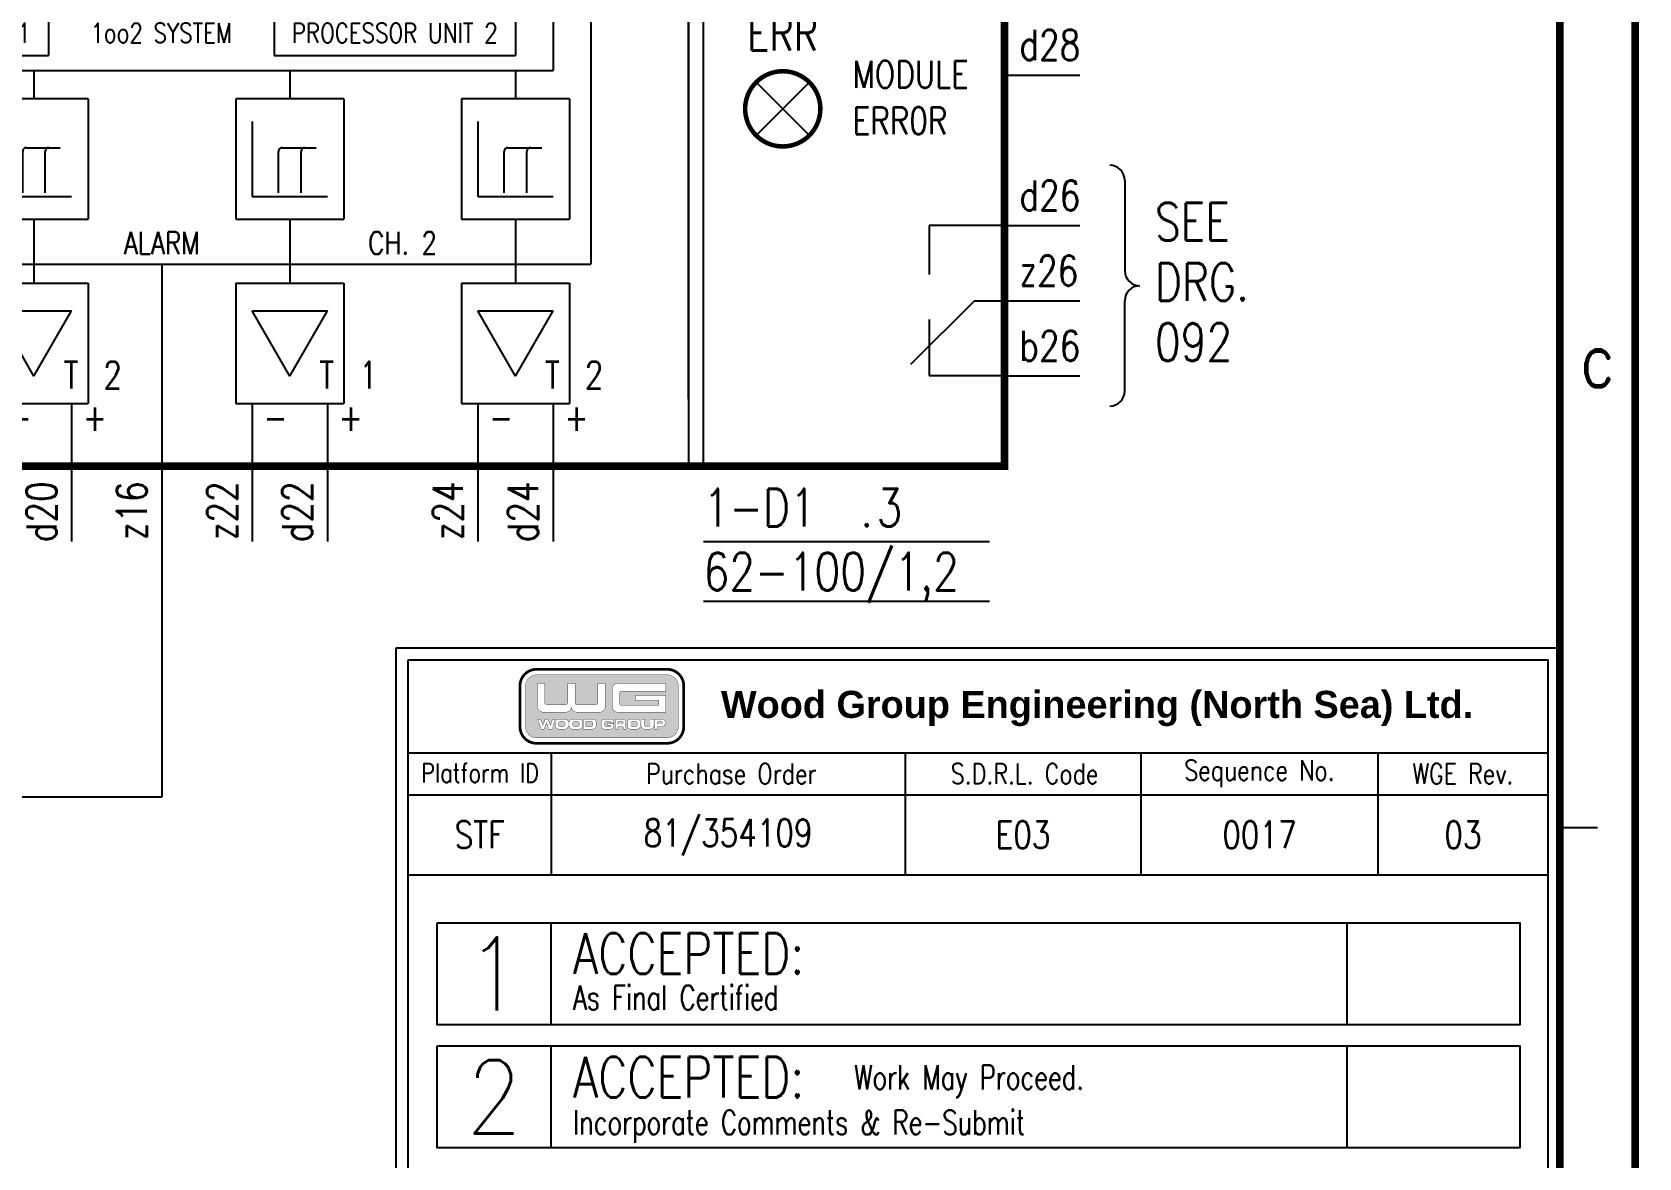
# Model space of a CAD drawing. Extents: x 0 to 414, y 0 to 285.
# Drawn here: x 302.5 to 409.3, y 75 to 149.9 of the extents above; entities that cross this region are included whole.
import ezdxf
from ezdxf.enums import TextEntityAlignment as Align

# ---------------------------------------------------------------- set-up
doc = ezdxf.new("R2010")
doc.units = 0
doc.header["$LTSCALE"] = 5
doc.header["$MEASUREMENT"] = 0
doc.linetypes.add('CONTINU', pattern=[0])
doc.layers.get('0').update_dxf_attribs({"linetype": 'CONTINUOUS'})
for name, color, linetype in [('ADD', 2, 'CONTINUOUS'), ('COL', 2, 'CONTINU'), ('COM', 2, 'CONTINUOUS'), ('DES', 2, 'CONTINUOUS'), ('ELAC003$', 7, 'CONTINUOUS'), ('GROUP', 2, 'CONTINUOUS'), ('LAB', 2, 'CONTINUOUS'), ('LINE', 1, 'CONTINUOUS'), ('PCABGREY-0_22', 7, 'CONTINUOUS'), ('RACK', 2, 'CONTINUOUS'), ('ROW', 2, 'CONTINU'), ('SLOT', 2, 'CONTINUOUS'), ('SNA', 2, 'CONTINUOUS'), ('TEXT', 2, 'CONTINUOUS'), ('TPOL', 3, 'CONTINUOUS'), ('UPS', 2, 'CONTINUOUS'), ('XR_FUNCTION', 2, 'CONTINUOUS'), ('XR_MAIN', 2, 'CONTINUOUS')]:
    doc.layers.add(name, color=color, linetype=linetype)
doc.styles.add('CROSSREF', font='ROMANS.shx', dxfattribs={"width": 0.8, "height": 1})
doc.styles.add('FUNCTION', font='romans.shx', dxfattribs={"width": 0.8, "height": 2.5})
doc.styles.add('GROUP', font='romans.shx', dxfattribs={"width": 0.8, "height": 2.5})
doc.styles.add('PINS', font='romans.shx', dxfattribs={"width": 0.8, "height": 2})
doc.styles.add('RACK', font='romans.shx', dxfattribs={"width": 0.8, "height": 2})
doc.styles.add('ROMAND', font='ROMAND')
doc.styles.add('ROMANS', font='romans.shx', dxfattribs={"width": 0.8})
doc.styles.add('SLOT', font='romans.shx', dxfattribs={"width": 0.8, "height": 2})
doc.styles.add('SYMBOL', font='romans.shx', dxfattribs={"width": 0.8})
doc.dimstyles.get("Standard").update_dxf_attribs({"dimtxt": 0.18, "dimasz": 0.18, "dimexe": 0.18, "dimexo": 0.0625, "dimgap": 0.09, "dimtad": 0, "dimtih": 1, "dimtoh": 1, "dimdec": 4, "dimzin": 0, "dimdsep": 46, "dimtxsty": 'STANDARD', "dimcen": 0.09, "dimadec": 0, "dimazin": 0, "dimtfac": 1, "dimtdec": 4, "dimtofl": 0, "dimtmove": 0, "dimatfit": 3, "dimfxl": 1, "dimtolj": 1, "dimtzin": 0, "dimarcsym": 0})

# ---------------------------------------------------------------- blocks, each defined once
blk = doc.blocks.new('HS-A3')
at = {"color": 1}
blk.add_line((404, 97), (406.5, 97), dxfattribs=at)
at = {"color": 1, "const_width": 0.5}
blk.add_lwpolyline([(16, 3), (409, 3), (409, 285), (16, 285)], close=True, dxfattribs=at)
blk.add_lwpolyline([(404, 38), (404, 280)], dxfattribs=at)
at = {"color": 2, "style": 'ROMAND'}
blk.add_text('C', height=2.5, dxfattribs=at).set_placement((406.5, 127.5), align=Align.MIDDLE)
at = {"layer": 'COL', "style": 'ROMAND', "flags": 9}
for tag, p in [('COL1', (48.5, 282.5)), ('COL2', (113.5, 282.5)), ('COL3', (178.5, 282.5)), ('COL4', (243.5, 282.5)), ('COL5', (308.5, 282.5)), ('COL6', (373.5, 282.5))]:
    blk.add_attdef(tag, p, '', height=2.5, dxfattribs=at)
at = {"layer": 'ROW', "style": 'ROMAND', "flags": 9}
for tag, p in [('ROW1', (406.5, 249.5)), ('ROW2', (406.5, 188.5)), ('ROW3', (406.5, 127.5)), ('ROW4', (406.5, 66.5))]:
    blk.add_attdef(tag, p, '', height=2.5, dxfattribs=at)
at = {"layer": 'UPS', "color": 3, "style": 'ROMANS', "width": 0.8, "flags": 8}
blk.add_attdef('PROJS->NOMPRO', text='', height=1.7, rotation=90, dxfattribs=at).set_placement((13.5, 35), align=Align.MIDDLE_LEFT)
at = {"layer": 'UPS', "style": 'ROMANS', "width": 0.8, "flags": 8}
for tag, height, p in [('PLANOS->VERIF', 2.5, (293.5, 34.25)), ('PLANOS->CANVI1', 2.5, (109, 29.25)), ('PLANOS->NCAN1', 2.5, (149, 29.25)), ('PLANOS->DCAN1', 2.5, (262.5, 29.25)), ('PLANOS->ORIG', 2.5, (293.5, 29.25)), ('PLANOS->CANVI2', 2.5, (109, 24.25)), ('PLANOS->NCAN2', 2.5, (149, 24.25)), ('PLANOS->DCAN2', 2.5, (262.5, 24.25)), ('PLANOS->HECHF', 2.5, (293.5, 24.25)), ('PLANOS->CANVI3', 2.5, (109, 19.25)), ('PLANOS->NCAN3', 2.5, (149, 19.25)), ('PLANOS->DCAN3', 2.5, (262.5, 19.25)), ('PLANOS->HECHD', 2.5, (293.5, 19.25)), ('PLANOS->CANVI4', 2.5, (109, 14.25)), ('PLANOS->NCAN4', 2.5, (149, 14.25)), ('PLANOS->DCAN4', 2.5, (262.5, 14.25)), ('PLANOS->DATACREA', 2.5, (293.5, 14.25)), ('PLANOS->CANVI5', 2.5, (109, 9.25)), ('PLANOS->NCAN5', 2.5, (149, 9.25)), ('PLANOS->DCAN5', 2.5, (262.5, 9.25)), ('PLANOS->NR1', 2.5, (293.5, 9.25)), ('PROJS->DESCPRO3', 5, (345.5, 5.5)), ('PLANOS->PLANO', 5, (378.5, 5.5)), ('PLANOS->USER', 5, (402.75, 5.5)), ('PLANOS->NR2', 2.5, (293.5, 4.25))]:
    blk.add_attdef(tag, text='', height=height, dxfattribs=at).set_placement(p, align=Align.CENTER)
at = {"layer": 'UPS', "style": 'ROMANS', "width": 3.1263, "flags": 8}
blk.add_attdef('PLANOS->MCAN1', text='', height=2.5, rotation=0.0611733494275344, dxfattribs=at).set_placement((155, 31.6443), (254, 31.75), align=Align.FIT)
at = {"layer": 'UPS', "style": 'ROMANS', "flags": 8}
for tag, width, p, p2 in [('PLANOS->MCAN2', 3.0574, (155, 26.75), (254, 26.75)), ('PLANOS->MCAN3', 3.0574, (155, 21.75), (254, 21.75)), ('PLANOS->MCAN4', 3.0462, (155, 16.75), (254, 16.75)), ('PLANOS->MCAN5', 3.0574, (155, 11.75), (254, 11.75))]:
    blk.add_attdef(tag, text='', height=2.5, dxfattribs=dict(at, width=width)).set_placement(p, p2, align=Align.FIT)
at = {"layer": 'UPS', "style": 'ROMANS', "width": 0.8, "flags": 8}
blk.add_attdef('PLANOS->DENOM', (313.5, 24.25), '', height=2.5, dxfattribs=at)
at = {"layer": 'UPS', "color": 4, "style": 'ROMANS', "width": 0.8, "flags": 8}
for tag, p in [('PROJS->DESCPRO1', (303, 19.25)), ('PROJS->DESCPRO2', (303, 14.25))]:
    blk.add_attdef(tag, p, '', height=2.5, dxfattribs=at)
at = {"layer": 'UPS', "style": 'ROMANS', "width": 0.8, "flags": 8}
blk.add_attdef('PLANOS->OBS4', text='', height=2.5, dxfattribs=at).set_placement((107, 5.5), align=Align.MIDDLE_LEFT)
at = {"layer": 'UPS', "color": 3, "style": 'ROMANS', "width": 0.8, "flags": 8}
blk.add_attdef('PLANOS->PROTOTIPO', text='', height=1.7, dxfattribs=at).set_placement((39.5, 5.5), align=Align.MIDDLE_LEFT)
blk = doc.blocks.new('62100-12')
for p, q in [((0, -9.472), (0, 0)), ((5, -6.3692), (5, 0)), ((10, -1.9457), (10, 0)), ((15, 0), (15, -9.472)), ((31, -9.472), (31, 0)), ((36, -6.3692), (36, 0)), ((41, -1.9457), (41, 0)), ((46, 0), (46, -9.472)), ((64, 0), (64, -19.1731)), ((69, 0), (69, -6.2457)), ((72, 0), (72, -59)), ((72, -54.5399), (72, 0)), ((73, -59), (73, 0)), ((7.0964, -1.607), (7.0258, -1.8312)), ((7.0258, -1.8312), (7.0258, -1.9813)), ((7.0964, -2.2055), (7.0258, -1.9813)), ((7.2377, -1.4576), (7.0964, -1.607)), ((7.4503, -1.3822), (7.2377, -1.4576)), ((7.7347, -1.3822), (7.4503, -1.3822)), ((8.0155, -1.4576), (7.7347, -1.3822)), ((8.51, -1.6818), (8.0155, -1.4576)), ((8.51, -2.1308), (8.0155, -2.355)), ((8.51, -1.3816), (8.51, -1.6818)), ((8.51, -2.4309), (8.51, -2.1308)), ((9.25, -1.9457), (10.75, -1.9457)), ((9.25, -4.9457), (9.25, -1.9457)), ((10.75, -1.9457), (10.75, -4.9457)), ((38.0964, -1.607), (38.0258, -1.8312)), ((38.0258, -1.8312), (38.0258, -1.9813)), ((38.0964, -2.2055), (38.0258, -1.9813)), ((38.2377, -1.4576), (38.0964, -1.607)), ((38.4503, -1.3822), (38.2377, -1.4576)), ((38.7347, -1.3822), (38.4503, -1.3822)), ((39.0155, -1.4576), (38.7347, -1.3822)), ((39.51, -1.6818), (39.0155, -1.4576)), ((39.51, -2.1308), (39.0155, -2.355)), ((39.51, -1.3816), (39.51, -1.6818)), ((39.51, -2.4309), (39.51, -2.1308)), ((40.25, -1.9457), (41.75, -1.9457)), ((40.25, -4.9457), (40.25, -1.9457)), ((41.75, -1.9457), (41.75, -4.9457)), ((7.2377, -2.355), (7.0964, -2.2055)), ((7.4503, -2.4303), (7.2377, -2.355)), ((7.7347, -2.4303), (7.4503, -2.4303)), ((8.0155, -2.355), (7.7347, -2.4303)), ((38.2377, -2.355), (38.0964, -2.2055)), ((38.4503, -2.4303), (38.2377, -2.355)), ((38.7347, -2.4303), (38.4503, -2.4303)), ((39.0155, -2.355), (38.7347, -2.4303)), ((10.75, -4.9457), (9.25, -4.9457)), ((10, -6.3692), (10, -4.9457)), ((41.75, -4.9457), (40.25, -4.9457)), ((41, -6.3692), (41, -4.9457)), ((5, -6.3692), (0, -6.3692)), ((10, -6.3692), (15, -6.3692)), ((36, -6.3692), (31, -6.3692)), ((41, -6.3692), (46, -6.3692)), ((45.2095, -9.472), (-2.5, -14.2207)), ((-2.5, -9.472), (47.7336, -9.472)), ((-2.5, -9.472), (-2.5, -14.472)), ((47.7336, -9.472), (47.7336, -14.472)), ((47.7336, -9.7232), (0.0241, -14.472)), ((76.4974, -11.4822), (80.0329, -15.0178)), ((76.4974, -15.0178), (80.0329, -11.4822)), ((61, -12.4748), (61, -13.3938)), ((61, -17.1713), (60.0223, -13.5225)), ((-2.5, -14.472), (47.7336, -14.472)), ((12.9583, -14.472), (12.9583, -16.5522)), ((28.5453, -14.472), (28.5453, -16.5522)), ((59.0112, -14.8469), (59.0112, -15.8469)), ((60.5112, -15.3469), (59.0112, -15.3469)), ((15.9583, -16.5522), (9.9583, -22.5522)), ((9.9583, -16.5522), (15.9583, -16.5522)), ((9.9583, -22.5522), (9.9583, -16.5522)), ((15.9583, -16.5522), (15.9583, -22.5522)), ((31.5453, -16.5522), (25.5453, -22.5522)), ((25.5453, -16.5522), (31.5453, -16.5522)), ((25.5453, -22.5522), (25.5453, -16.5522)), ((31.5453, -16.5522), (31.5453, -22.5522)), ((40, -16.777), (40, -17.6961)), ((45, -16.777), (45, -17.6961)), ((50, -16.777), (50, -17.6961)), ((55, -16.777), (55, -17.6961)), ((40, -21.4736), (39.0223, -17.8248)), ((45, -21.4736), (44.0223, -17.8248)), ((50, -21.4736), (49.0223, -17.8248)), ((55, -21.4736), (54.0223, -17.8248)), ((61, -17.1713), (61, -19.1731)), ((38.0112, -19.1492), (38.0112, -20.1492)), ((43.0112, -19.1492), (43.0112, -20.1492)), ((48.0112, -19.1492), (48.0112, -20.1492)), ((53.0112, -19.1492), (53.0112, -20.1492)), ((66.5, -19.1731), (58.5, -19.1731)), ((58.5, -19.1731), (58.5, -23.1731)), ((66.5, -19.1731), (66.5, -23.1731)), ((39.5112, -19.6492), (38.0112, -19.6492)), ((44.5112, -19.6492), (43.0112, -19.6492)), ((49.5112, -19.6492), (48.0112, -19.6492)), ((54.5112, -19.6492), (53.0112, -19.6492)), ((60.7603, -20.3882), (62.3603, -21.1882)), ((60.7603, -21.9882), (62.3603, -21.1882)), ((40, -21.4736), (40, -24.7043)), ((45, -21.4736), (45, -24.7043)), ((50, -21.4736), (50, -24.7043)), ((55, -21.4736), (55, -24.7043)), ((60.7603, -22.1882), (62.3603, -22.1882)), ((15.9583, -22.5522), (9.9583, -22.5522)), ((12.9583, -22.5522), (12.9583, -24.7043)), ((31.5453, -22.5522), (25.5453, -22.5522)), ((28.5453, -22.5522), (28.5453, -24.7043)), ((66.5, -23.1731), (58.5, -23.1731)), ((62.5, -23.1731), (62.5, -24.7043)), ((8.4161, -24.7043), (65.5, -24.7043)), ((8.4161, -24.7043), (8.4161, -45.5776)), ((65.5, -24.7043), (65.5, -45.5776)), ((10.9161, -27.7043), (63, -27.7043)), ((10.9161, -27.7043), (10.9161, -32.7043)), ((63, -27.7043), (63, -32.7043)), ((13.4161, -28.7043), (29.4581, -28.7043)), ((13.4161, -28.7043), (13.4161, -31.7043)), ((29.4581, -28.7043), (29.4581, -31.7043)), ((44.4581, -28.7043), (60.5, -28.7043)), ((44.4581, -28.7043), (44.4581, -31.7043)), ((60.5, -28.7043), (60.5, -31.7043)), ((73, -27.9952), (93, -27.9952)), ((13.4161, -31.7043), (29.4581, -31.7043)), ((44.4581, -31.7043), (60.5, -31.7043)), ((10.9161, -32.7043), (63, -32.7043)), ((13.5, -32.7043), (13.5, -34.5776)), ((28.5, -32.7043), (28.5, -34.5776)), ((45.5, -32.7043), (45.5, -34.5776)), ((60.5, -32.7043), (60.5, -34.5776)), ((76.4974, -37.013), (80.0329, -33.4774)), ((76.4974, -33.4774), (80.0329, -37.013)), ((17.0951, -34.5776), (9.9049, -34.5776)), ((9.9049, -34.5776), (9.9049, -42.5776)), ((17.0951, -34.5776), (17.0951, -42.5776)), ((32.0951, -34.5776), (24.9049, -34.5776)), ((24.9049, -34.5776), (24.9049, -42.5776)), ((32.0951, -34.5776), (32.0951, -42.5776)), ((49.0951, -34.5776), (41.9049, -34.5776)), ((41.9049, -34.5776), (41.9049, -42.5776)), ((49.0951, -34.5776), (49.0951, -42.5776)), ((64.0951, -34.5776), (56.9049, -34.5776)), ((56.9049, -34.5776), (56.9049, -42.5776)), ((64.0951, -34.5776), (64.0951, -42.5776)), ((11, -36.0776), (11, -41.0776)), ((26, -36.0776), (26, -41.0776)), ((43, -36.0776), (43, -41.0776)), ((58, -36.0776), (58, -41.0776)), ((12.75, -40.8276), (12.75, -38.0776)), ((13, -37.8276), (15.25, -37.8276)), ((14.25, -40.8276), (14.25, -38.0776)), ((27.75, -40.8276), (27.75, -38.0776)), ((28, -37.8276), (30.25, -37.8276)), ((29.25, -40.8276), (29.25, -38.0776)), ((44.75, -40.8276), (44.75, -38.0776)), ((45, -37.8276), (47.25, -37.8276)), ((46.25, -40.8276), (46.25, -38.0776)), ((59.75, -40.8276), (59.75, -38.0776)), ((60, -37.8276), (62.25, -37.8276)), ((61.25, -40.8276), (61.25, -38.0776)), ((11, -41.0776), (16, -41.0776)), ((26, -41.0776), (31, -41.0776)), ((43, -41.0776), (48, -41.0776)), ((58, -41.0776), (63, -41.0776)), ((9.9049, -42.5776), (17.0951, -42.5776)), ((13.5, -42.5776), (13.5, -46.8368)), ((24.9049, -42.5776), (32.0951, -42.5776)), ((28.5, -42.5776), (28.5, -46.8368)), ((41.9049, -42.5776), (49.0951, -42.5776)), ((45.5, -42.5776), (45.5, -46.8368)), ((56.9049, -42.5776), (64.0951, -42.5776)), ((60.5, -42.5776), (60.5, -46.8368)), ((88, -42.9952), (88, -46.2452)), ((93, -42.9952), (88, -42.9952)), ((8.4161, -45.5776), (65.5, -45.5776)), ((37, -45.5776), (37, -59)), ((9.9049, -46.8368), (9.9049, -54.8368)), ((9.9049, -46.8368), (17.0951, -46.8368)), ((17.0951, -46.8368), (17.0951, -54.8368)), ((24.9049, -46.8368), (24.9049, -54.8368)), ((24.9049, -46.8368), (32.0951, -46.8368)), ((32.0951, -46.8368), (32.0951, -54.8368)), ((41.9049, -46.8368), (41.9049, -54.8368)), ((41.9049, -46.8368), (49.0951, -46.8368)), ((49.0951, -46.8368), (49.0951, -54.8368)), ((56.9049, -46.8368), (64.0951, -46.8368)), ((56.9049, -46.8368), (56.9049, -54.8368)), ((64.0951, -46.8368), (64.0951, -54.8368)), ((91, -47.9952), (86.7626, -52.2326)), ((91, -47.9952), (93, -47.9952)), ((11, -48.6717), (16, -48.6717)), ((13.5, -53.0019), (11, -48.6717)), ((13.5, -53.0019), (16, -48.6717)), ((28.5, -53.0019), (26, -48.6717)), ((26, -48.6717), (31, -48.6717)), ((28.5, -53.0019), (31, -48.6717)), ((43, -48.6717), (48, -48.6717)), ((45.5, -53.0019), (43, -48.6717)), ((45.5, -53.0019), (48, -48.6717)), ((58, -48.6717), (63, -48.6717)), ((60.5, -53.0019), (58, -48.6717)), ((60.5, -53.0019), (63, -48.6717)), ((1.75, -50.1613), (-1.75, -50.1613)), ((1, -49.1613), (-1, -49.1613)), ((88, -49.2452), (88, -52.9952)), ((2.5, -51.1613), (-2.5, -51.1613)), ((0, -51.1613), (0, -59)), ((93, -52.9952), (88, -52.9952)), ((-5, -55.3495), (5, -55.3495)), ((-5, -55.3495), (-5, -59)), ((5, -55.3495), (5, -59)), ((9.9049, -54.8368), (17.0951, -54.8368)), ((11, -54.8368), (11, -59)), ((16, -54.8368), (16, -59)), ((24.9049, -54.8368), (32.0951, -54.8368)), ((26, -54.8368), (26, -59)), ((31, -54.8368), (31, -59)), ((41.9049, -54.8368), (49.0951, -54.8368)), ((43, -54.8368), (43, -59)), ((48, -54.8368), (48, -59)), ((56.9049, -54.8368), (64.0951, -54.8368)), ((58, -54.8368), (58, -59)), ((63, -54.8368), (63, -59)), ((73, -64), (92, -64)), ((92, -68), (73, -68))]:
    blk.add_line(p, q)
at = {"const_width": 0.5}
blk.add_lwpolyline([(-10, 0), (93, 0), (93, -59), (-10, -59)], close=True, dxfattribs=at)
for points, const_width in [([(-0.1875, -6.3692, 1), (0.1875, -6.3692, 1)], 0.375), ([(14.8125, -6.3692, 1), (15.1875, -6.3692, 1)], 0.375), ([(30.8125, -6.3692, 1), (31.1875, -6.3692, 1)], 0.375), ([(45.8125, -6.3692, 1), (46.1875, -6.3692, 1)], 0.375), ([(75.76519999999998, -13.25, 1), (80.76519999999998, -13.25, 1)], 0.3), ([(75.76519999999998, -35.2452, 1), (80.76519999999998, -35.2452, 1)], 0.3), ([(-0.1875, -55.3495, 1), (0.1875, -55.3495, 1)], 0.375)]:
    blk.add_lwpolyline(points, format="xyb", close=True, dxfattribs=dict(const_width=const_width))
for centre in [(13, -38.0776), (14.5, -38.0776), (28, -38.0776), (29.5, -38.0776), (45, -38.0776), (46.5, -38.0776), (60, -38.0776), (61.5, -38.0776)]:
    blk.add_arc(centre, 0.25, 90, 180)
at = {"style": 'ROMANS', "width": 0.8}
for s, height, p in [('DCM', 3, (83, -3.25)), ('RDY', 2.25, (78.26519999999998, -8.25)), ('+', 2.25, (91, -9)), ('-', 2.25, (91, -14)), ('ERR', 2.25, (78.26519999999998, -30.2452))]:
    blk.add_text(s, height=height, dxfattribs=at).set_placement(p, align=Align.MIDDLE)
for p in [(7.7967, -5.8758), (38.7967, -5.8758)]:
    blk.add_text('250', height=1.5, rotation=90, dxfattribs=at).set_placement(p, align=Align.MIDDLE_LEFT)
for s, p in [('-', (0.7459, -7.2787)), ('+', (13.2255, -7.2787)), ('-', (31.7459, -7.2787)), ('+', (44.2255, -7.2787)), ('T', (15.4675, -52.0269)), ('1', (18.1095, -52.0269)), ('T', (30.4675, -52.0269)), ('2', (33.1095, -52.0269)), ('T', (47.4675, -52.0269)), ('1', (50.1095, -52.0269)), ('T', (62.4675, -52.0269)), ('2', (65.1095, -52.0269)), ('+', (16.7459, -54.8368)), ('+', (31.7459, -54.8368)), ('+', (48.7459, -54.8368)), ('+', (63.7459, -54.8368)), ('-', (11.7459, -54.8368)), ('-', (26.7459, -54.8368)), ('-', (43.7459, -54.8368)), ('-', (58.7459, -54.8368))]:
    blk.add_text(s, height=1.8, dxfattribs=at).set_placement(p, align=Align.TOP_LEFT)
for s, height, p in [('COM', 2.5, (83.1866, -13.5)), ('1', 2, (63.7603, -22.1882)), ('MODULE', 1.8, (82.90779999999998, -33.8535)), ('ERR0R', 1.8, (82.90779999999998, -36.9369))]:
    blk.add_text(s, height=height, dxfattribs=at).set_placement(p)
blk.add_text('MUX', height=1.8, dxfattribs=at).set_placement((44.7111, -14.472), align=Align.BOTTOM_RIGHT)
for s, height, p in [('A', 1.35, (11.4583, -18.0522)), ('A', 1.35, (27.0453, -18.0522)), ('D', 1.35, (14.4583, -21.0522)), ('D', 1.35, (30.0453, -21.0522)), ('PROCESSOR UNIT 1', 1.3, (21.4371, -30.2043)), ('1oo2 SYSTEM', 1.3, (36.9581, -30.2043)), ('PROCESSOR UNIT 2', 1.3, (52.479, -30.2043)), ('CH. 1', 1.5, (21, -44.1603)), ('ALARM', 1.5, (37, -44.1603)), ('CH. 2', 1.5, (53, -44.1603))]:
    blk.add_text(s, height=height, dxfattribs=at).set_placement(p, align=Align.MIDDLE_CENTER)
for s, p in [('VALUE', (43, -25.3142)), ('MENU', (53, -25.3142)), ('ACK', (62.9721, -25.3142))]:
    blk.add_text(s, height=1.3, dxfattribs=at).set_placement(p, align=Align.TOP_CENTER)
at = {"layer": 'ADD', "style": 'PINS', "width": 0.8, "flags": 1}
blk.add_attdef('ADD1', text='', height=1.5, dxfattribs=at).set_placement((-12, -5), align=Align.RIGHT)
at = {"layer": 'COM', "style": 'PINS', "width": 0.8, "flags": 1}
blk.add_attdef('COM1', text='', height=1.5, dxfattribs=at).set_placement((-12, -9), align=Align.RIGHT)
at = {"layer": 'DES', "style": 'PINS', "width": 0.8, "flags": 1}
blk.add_attdef('DES1', text='', height=1.5, dxfattribs=at).set_placement((-12, -7), align=Align.RIGHT)
at = {"layer": 'GROUP', "style": 'GROUP', "width": 0.8, "flags": 1}
blk.add_attdef('GROUP', text='', height=1.5, dxfattribs=at).set_placement((-12, -15), align=Align.RIGHT)
at = {"layer": 'LAB', "style": 'PINS', "width": 0.8}
blk.add_attdef('LAB1', text='', height=2.5, dxfattribs=at).set_placement((73, -66), align=Align.MIDDLE_LEFT)
at = {"layer": 'RACK', "style": 'RACK', "width": 0.8}
blk.add_attdef('RACK', (73, -63), '', height=2.5, dxfattribs=at)
at = {"layer": 'SLOT', "style": 'SLOT', "width": 0.8}
blk.add_attdef('SLOT', (84.5, -63), '', height=2.5, dxfattribs=at)
at = {"layer": 'SNA', "style": 'SYMBOL', "width": 0.8, "flags": 1}
blk.add_attdef('SNA', text='', height=1.5, dxfattribs=at).set_placement((-12, -13), align=Align.RIGHT)
at = {"layer": 'TEXT', "color": 3, "style": 'PINS', "width": 0.8}
blk.add_text('z6', height=2, rotation=90, dxfattribs=at).set_placement((-2, 1), align=Align.MIDDLE_LEFT)
at = {"layer": 'TEXT', "style": 'ROMANS', "width": 0.8}
blk.add_text('.', height=2, dxfattribs=at).set_placement((83.5, -63))
at = {"layer": 'TPOL', "style": 'PINS', "width": 0.8}
for tag, p in [('CN10', (68, 1)), ('CN1', (-1, 1)), ('CN2', (4, 1)), ('CN3', (9, 1)), ('CN4', (14, 1)), ('CN5', (30, 1)), ('CN6', (35, 1)), ('CN7', (40, 1)), ('CN8', (45, 1)), ('CN9', (63, 1))]:
    blk.add_attdef(tag, p, '', height=2, rotation=90, dxfattribs=at)
for tag, p in [('CN23', (94, -8)), ('CN24', (94, -13)), ('CN25', (94, -32)), ('CN26', (94, -42)), ('CN27', (94, -47)), ('CN28', (94, -52))]:
    blk.add_attdef(tag, p, '', height=2, dxfattribs=at)
for tag, p in [('CN11', (-6, -60)), ('CN12', (-1, -60)), ('CN13', (4, -60)), ('CN14', (10, -60)), ('CN15', (15, -60)), ('CN16', (25, -60)), ('CN17', (30, -60)), ('CN18', (36, -60)), ('CN19', (42, -60)), ('CN20', (47, -60)), ('CN21', (57, -60)), ('CN22', (62, -60))]:
    blk.add_attdef(tag, text='', height=2, rotation=90, dxfattribs=at).set_placement(p, align=Align.RIGHT)
at = {"layer": 'XR_FUNCTION', "style": 'FUNCTION', "width": 0.8, "flags": 1}
blk.add_attdef('XR_FUNCTION', text='', height=1.5, dxfattribs=at).set_placement((-12, -11), align=Align.RIGHT)
at = {"layer": 'XR_MAIN', "style": 'CROSSREF', "width": 0.8, "flags": 1}
blk.add_attdef('XR_MAIN', text='', height=1.5, dxfattribs=at).set_placement((-12, -17), align=Align.RIGHT)
for points in [[(8.5737, -22.5522), (8.5737, -16.5522)], [(24.1606, -16.5522), (24.1606, -22.5522)]]:
    blk.add_leader(points, dimstyle='STANDARD', override={"dimasz": 1.5})

msp = doc.modelspace()

# ---------------------------------------------------------------- hatches: boundary and pattern name
at = {"linetype": 'Continuous'}
h = msp.add_hatch(color=1, dxfattribs=at)
edge = h.paths.add_edge_path(flags=16)
edge.add_line((341.6261399999996, 106.0572599999999), (344.5758699999996, 106.0572599999999))
edge.add_line((344.5758699999996, 106.0572599999999), (344.5758699999996, 106.5575099999996))
edge.add_line((344.5758699999996, 106.5575099999996), (341.3698799999999, 106.5575099999996))
edge.add_arc((341.3698884543417, 106.1923515456578), 0.365158454439969, 90.00132654225952, 179.9986734577404)
edge.add_line((341.0047299999999, 106.1923599999996), (341.0047299999999, 105.0248))
edge.add_arc((341.3698834541107, 105.024813454342), 0.365153454358445, 180.0021111042776, 269.9994580197556)
edge.add_line((341.3698799999999, 104.6596599999999), (344.5758699999996, 104.6596599999999))
edge.add_line((344.5758699999996, 104.6596599999999), (344.5758699999996, 105.7651399999997))
edge.add_line((344.5758699999996, 105.7651399999997), (342.5712099999996, 105.7651399999997))
edge.add_line((342.5712099999996, 105.7651399999997), (342.5712099999996, 105.4365099999996))
edge.add_line((342.5712099999996, 105.43651), (344.1084799999999, 105.43651))
edge.add_line((344.1084799999999, 105.43651), (344.1084799999999, 105.1224799999997))
edge.add_line((344.1084799999999, 105.1224799999995), (341.6261399999996, 105.1224799999995))
edge.add_arc((341.6261429589619, 105.2502829589616), 0.127802958996096, 180.0013265422535, 269.9986734577261, ccw=False)
edge.add_line((341.4983399999999, 105.25028), (341.4983399999999, 105.92946))
edge.add_arc((341.6261429589619, 105.9294570410379), 0.127802958996119, 90.00132654227377, 179.9986734577465, ccw=False)
edge = h.paths.add_edge_path(flags=16)
edge.add_arc((342.6639446634497, 103.9697547162387), 0.229358143489629, 359.7165362622, 449.7138831776751)
edge.add_line((342.6650899999996, 104.1991099999999), (342.2500799999998, 104.1991099999999))
edge.add_arc((342.2512203365497, 103.969749716007), 0.229363118745536, 90.28486158141148, 180.2822084968908)
edge.add_line((342.0218599999997, 103.9686199999999), (342.0218599999997, 103.7632299999998))
edge.add_arc((342.2512253367816, 103.7620952839927), 0.229368143597591, 179.7165486787224, 269.7138955942124)
edge.add_line((342.2500799999998, 103.5327299999996), (342.6650899999996, 103.5327299999996))
edge.add_arc((342.6639396632178, 103.762090283761), 0.229363168450698, 270.2873596461594, 360.284706561639)
edge.add_line((342.8932999999997, 103.7632299999998), (342.8932999999997, 103.9686199999999))
edge = h.paths.add_edge_path(flags=0)
edge.add_arc((344.2791299999996, 103.9515049999996), 0.081015000000002, -90, 90, ccw=False)
edge.add_line((344.2791299999996, 103.8704899999999), (344.0716300000001, 103.8704899999999))
edge.add_arc((344.0716300000001, 103.9515049999996), 0.081015000000002, 90, 270, ccw=False)
edge.add_line((344.0716300000001, 104.03252), (344.2791299999996, 104.03252))
edge = h.paths.add_edge_path(flags=16)
edge.add_line((344.0208399999999, 103.5327299999996), (344.0208399999999, 103.68975))
edge.add_line((344.0208399999999, 103.68975), (344.2948499999997, 103.68975))
edge.add_arc((344.2948499999997, 103.9444299999999), 0.254680000000008, 270, 450)
edge.add_line((344.2948499999997, 104.1991099999999), (343.8276899999998, 104.1991099999999))
edge.add_line((343.8276899999998, 104.1991099999999), (343.8276899999998, 103.5327299999996))
edge.add_line((343.8276899999998, 103.5327299999996), (344.0208399999999, 103.5327299999996))
edge = h.paths.add_edge_path(flags=16)
edge.add_line((343.4361899999996, 103.69933), (343.2815099999998, 103.69933))
edge.add_arc((343.2820826683902, 103.8140126419962), 0.1146840717988, 179.7165486787283, 269.71389559420106, ccw=False)
edge.add_line((343.1673999999999, 103.81458), (343.1673999999999, 104.1991099999999))
edge.add_line((343.1673999999999, 104.1991099999999), (342.9495399999996, 104.1991099999999))
edge.add_line((342.9495399999996, 104.1991099999999), (342.9495399999996, 103.7632299999998))
edge.add_arc((343.1789003367814, 103.762090283761), 0.229363168450693, 179.7152934383665, 269.7126403538517)
edge.add_line((343.1777499999997, 103.5327299999996), (343.5399399999997, 103.5327299999996))
edge.add_arc((343.5387946632181, 103.7620952839927), 0.229368143597644, 270.2861044057759, 360.2834513212661)
edge.add_line((343.7681599999999, 103.7632299999998), (343.7681599999999, 104.1991099999999))
edge.add_line((343.7681599999999, 104.1991099999999), (343.5502999999999, 104.1991099999999))
edge.add_line((343.5502999999999, 104.1991099999999), (343.5502999999999, 103.81458))
edge.add_arc((343.4356173316091, 103.8140126419964), 0.114684071798818, -89.71389559422369, 0.283451321260884, ccw=False)
edge = h.paths.add_edge_path(flags=0)
edge.add_arc((342.5607573316091, 103.9178373580035), 0.114684071798818, 359.716548678728, 449.7138955942008)
edge.add_line((342.5613299999999, 104.03252), (342.3538299999999, 104.03252))
edge.add_arc((342.3544026683907, 103.9178373580035), 0.114684071798822, 90.28610440577614, 180.2834513212601)
edge.add_line((342.2397199999998, 103.9172699999999), (342.2397199999998, 103.81458))
edge.add_arc((342.3544026683907, 103.8140126419964), 0.114684071798818, 179.7165486787396, 269.7138955942238)
edge.add_line((342.3538299999999, 103.69933), (342.5613299999999, 103.69933))
edge.add_arc((342.5607573316091, 103.8140126419962), 0.1146840717988, 270.2861044057988, 360.2834513212716)
edge.add_line((342.6754399999999, 103.81458), (342.6754399999999, 103.9172699999999))
edge = h.paths.add_edge_path(flags=0)
edge.add_arc((338.7044223316091, 103.917842358235), 0.114679096706921, 359.7140381435265, 449.7113850590014)
edge.add_line((338.7049999999998, 104.03252), (338.4974900000001, 104.03252))
edge.add_arc((338.4980626683905, 103.9178373580035), 0.114684071798822, 90.28610440577614, 180.2834513212601)
edge.add_line((338.3833799999999, 103.9172699999999), (338.3833799999999, 103.81458))
edge.add_arc((338.4980626683905, 103.8140126419964), 0.114684071798818, 179.7165486787396, 269.7138955942238)
edge.add_line((338.4974900000001, 103.69933), (338.7049999999998, 103.69933))
edge.add_arc((338.7044223316091, 103.8140076417647), 0.114679096706899, 270.2886149409979, 360.2859618564731)
edge.add_line((338.8190999999999, 103.81458), (338.8190999999999, 103.9172699999999))
edge = h.paths.add_edge_path(flags=16)
edge.add_arc((338.8076096634497, 103.969749716007), 0.229363118745524, 359.7177915031089, 449.7151384185998)
edge.add_line((338.8087499999997, 104.1991099999999), (338.3937399999997, 104.1991099999999))
edge.add_arc((338.3948803365498, 103.969749716007), 0.229363118745536, 90.28486158141148, 180.2822084968908)
edge.add_line((338.1655199999999, 103.9686199999999), (338.1655199999999, 103.7632299999998))
edge.add_arc((338.3948853367813, 103.7620952839927), 0.229368143597591, 179.7165486787224, 269.7138955942124)
edge.add_line((338.3937399999997, 103.5327299999996), (338.8087499999997, 103.5327299999996))
edge.add_arc((338.807604663218, 103.7620952839927), 0.229368143597644, 270.2861044057759, 360.2834513212661)
edge.add_line((339.0369699999999, 103.7632299999998), (339.0369699999999, 103.9686199999999))
edge = h.paths.add_edge_path(flags=0)
edge.add_arc((337.7643573316091, 103.9178373580035), 0.114684071798818, 359.716548678728, 449.7138955942008)
edge.add_line((337.7649299999999, 104.03252), (337.5574299999997, 104.03252))
edge.add_arc((337.5580026683909, 103.9178373580035), 0.114684071798822, 90.28610440577614, 180.2834513212601)
edge.add_line((337.4433200000001, 103.9172699999999), (337.4433200000001, 103.81458))
edge.add_arc((337.5580026683909, 103.8140126419964), 0.114684071798818, 179.7165486787396, 269.7138955942238)
edge.add_line((337.5574299999997, 103.69933), (337.7649299999999, 103.69933))
edge.add_arc((337.7643573316091, 103.8140126419962), 0.1146840717988, 270.2861044057988, 360.2834513212716)
edge.add_line((337.8790399999997, 103.81458), (337.8790399999997, 103.9172699999999))
h.paths.add_polyline_path([(337.2364099999998, 104.1986599999999), (337.0246299999997, 103.53409), (336.8128399999999, 103.53409), (336.6521799999999, 103.9540099999997), (336.4915099999997, 103.53409), (336.2797299999998, 103.53409), (336.0679399999999, 104.1986599999999), (336.2651199999999, 104.1986599999999), (336.3965699999999, 103.7714399999996), (336.5645399999999, 104.1950099999997), (336.7398099999998, 104.1950099999997), (336.9077799999997, 103.7714399999996), (337.0465299999999, 104.1986599999999)], flags=16)
edge = h.paths.add_edge_path(flags=16)
edge.add_arc((337.8675396634497, 103.969749716007), 0.229363118745524, 359.7177915031089, 449.7151384185998)
edge.add_line((337.8686799999999, 104.1991099999999), (337.4536699999999, 104.1991099999999))
edge.add_arc((337.4548153365498, 103.9697547162387), 0.229358143489615, 90.28611682232473, 180.2834637377995)
edge.add_line((337.2254599999999, 103.9686199999999), (337.2254599999999, 103.7632299999998))
edge.add_arc((337.4548203367814, 103.762090283761), 0.229363168450693, 179.715293438361, 269.7126403538405)
edge.add_line((337.4536699999999, 103.5327299999996), (337.8686799999999, 103.5327299999996))
edge.add_arc((337.867534663218, 103.7620952839927), 0.229368143597644, 270.2861044057759, 360.2834513212661)
edge.add_line((338.0968999999999, 103.7632299999998), (338.0968999999999, 103.9686199999999))
edge = h.paths.add_edge_path(flags=0)
edge.add_arc((339.6115573316088, 103.8140126419964), 0.114684071798822, 270.2861044057759, 360.2834513212602)
edge.add_line((339.7262399999996, 103.81458), (339.7262399999996, 103.9172699999999))
edge.add_arc((339.6115573316088, 103.9178373580035), 0.114684071798818, 359.7165486787391, 449.7138955942237)
edge.add_line((339.6121299999998, 104.03252), (339.2695599999999, 104.03252))
edge.add_line((339.2695599999999, 104.03252), (339.2695599999999, 103.69933))
edge.add_line((339.2695599999999, 103.69933), (339.6121299999998, 103.69933))
edge = h.paths.add_edge_path(flags=16)
edge.add_arc((339.7147396634491, 103.969749716007), 0.229363118745524, 359.7177915031089, 449.7151384185885)
edge.add_line((339.7158800000001, 104.1991099999999), (339.0816399999999, 104.1991099999999))
edge.add_line((339.0816399999999, 104.1991099999999), (339.0816399999999, 103.5327299999996))
edge.add_line((339.0816399999999, 103.5327299999996), (339.7158800000001, 103.5327299999996))
edge.add_arc((339.714734663218, 103.7620952839927), 0.229368143597599, 270.2861044057876, 360.2834513212775)
edge.add_line((339.9440999999999, 103.7632299999998), (339.9440999999999, 103.9686199999999))
edge = h.paths.add_edge_path(flags=16)
edge.add_arc((340.8800689960825, 103.9891589960829), 0.043361003928592, 0.001326542279929, 89.99867345775013)
edge.add_line((340.8800699999999, 104.03252), (340.6158399999999, 104.03252))
edge.add_arc((340.6164126683908, 103.9178373580035), 0.1146840717988, 90.28610440579894, 180.2834513212717)
edge.add_line((340.5017299999999, 103.9172699999999), (340.5017299999999, 103.81458))
edge.add_arc((340.6164126683908, 103.8140126419962), 0.114684071798818, 179.716548678728, 269.7138955942011)
edge.add_line((340.6158399999999, 103.69933), (340.8800699999999, 103.69933))
edge.add_arc((340.8800699999999, 103.7426849999997), 0.043354999999997, 270, 450)
edge.add_line((340.8800699999999, 103.7860399999999), (340.7047999999998, 103.7860399999999))
edge.add_line((340.7047999999998, 103.7860399999999), (340.7047999999998, 103.9028899999999))
edge.add_line((340.7047999999998, 103.9028899999999), (341.1283699999996, 103.9028899999999))
edge.add_line((341.1283699999996, 103.9028899999999), (341.1283699999996, 103.7632299999998))
edge.add_arc((340.899004663218, 103.7620952839927), 0.229368143597591, -89.71389559422369, 0.2834513212663978, ccw=False)
edge.add_line((340.9001499999999, 103.5327299999996), (340.5120899999999, 103.5327299999996))
edge.add_arc((340.5132353367814, 103.7620952839927), 0.229368143597645, 179.7165486787342, 269.71389559421254, ccw=False)
edge.add_line((340.2838699999997, 103.7632299999998), (340.2838699999997, 103.9686199999999))
edge.add_arc((340.5132303365498, 103.969749716007), 0.2293631187455689, 90.28486158141158, 180.2822084968909, ccw=False)
edge.add_line((340.5120899999999, 104.1991099999999), (340.9001499999999, 104.1991099999999))
edge.add_arc((340.8990096634496, 103.969749716007), 0.229363118745536, -0.28220849689091665, 89.71513841859979, ccw=False)
edge.add_line((341.1283699999996, 103.9686199999999), (341.1283699999996, 103.9540099999999))
edge.add_line((341.1283699999996, 103.9540099999997), (340.9234299999999, 103.9540099999997))
edge.add_line((340.9234299999999, 103.9540099999997), (340.9234299999999, 103.98916))
edge = h.paths.add_edge_path(flags=0)
edge.add_line((341.4481599999998, 104.03252), (341.6556699999999, 104.03252))
edge.add_arc((341.6556699999999, 103.9515049999996), 0.081015000000002, -90, 90, ccw=False)
edge.add_line((341.6556699999999, 103.8704899999999), (341.4481599999998, 103.8704899999999))
edge.add_arc((341.4481599999998, 103.9515049999996), 0.081015000000002, 90, 270, ccw=False)
edge = h.paths.add_edge_path(flags=16)
edge.add_line((341.7682899999998, 103.5327299999996), (341.9260699999998, 103.5327299999996))
edge.add_line((341.9260699999998, 103.5327299999996), (341.9260699999998, 103.68975))
edge.add_arc((341.8450547026878, 103.6897494332255), 0.081015297313825, 0.000400835020838, 81.62120499931345)
edge.add_arc((341.6713563991227, 103.9444492277355), 0.254713601602722, 316.7426492714064, 359.9956748752612)
edge.add_arc((341.6713791033768, 103.9444191031454), 0.254690896855942, 0.002451378422247, 89.99979829390925)
edge.add_line((341.6713799999997, 104.1991099999999), (341.2042299999999, 104.1991099999999))
edge.add_line((341.2042299999999, 104.1991099999999), (341.2042299999999, 103.5327299999996))
edge.add_line((341.2042299999999, 103.5327299999996), (341.3973799999999, 103.5327299999996))
edge.add_line((341.3973799999999, 103.5327299999996), (341.3973799999999, 103.68975))
edge.add_line((341.3973799999999, 103.68975), (341.6872799999999, 103.68975))
edge.add_arc((341.6872731241381, 103.60873312437), 0.081016875921669, -0.0022095794171832495, 89.99513733605761, ccw=False)
edge.add_line((341.7682899999998, 103.6087299999997), (341.7682899999998, 103.5327299999996))
edge = h.paths.add_edge_path()
edge.add_line((345.4033800000001, 106.4077999999999), (345.4033800000001, 103.6837999999999))
edge.add_arc((344.6730730915469, 103.6838169084524), 0.730306908648449, 270.00132654226104, 359.9986734577408, ccw=False)
edge.add_line((344.6730899999995, 102.9535099999997), (335.9803099999997, 102.9535099999997))
edge.add_arc((335.9803219084528, 103.683821908684), 0.7303119087812779, 180.0017188205811, 269.99906573606233, ccw=False)
edge.add_line((335.2500099999998, 103.6837999999999), (335.2500099999998, 106.4077999999999))
edge.add_arc((335.9803219084528, 106.4077780913158), 0.730311908781297, 90.00093426393778, 179.998281179419, ccw=False)
edge.add_line((335.9803099999997, 107.13809), (344.6730899999995, 107.13809))
edge.add_arc((344.6730730915469, 106.4077830915472), 0.730306908648426, 0.0013265422592780851, 89.99867345773902, ccw=False)
edge = h.paths.add_edge_path(flags=16)
edge.add_line((336.0533299999999, 106.5575099999996), (336.5424499999998, 106.5575099999996))
edge.add_line((336.5424499999998, 106.5575099999996), (336.5424499999998, 105.2794899999999))
edge.add_arc((336.6702529589618, 105.2794929589615), 0.127802958996119, 180.0013265422535, 269.9986734577261)
edge.add_line((336.6702499999997, 105.1516899999995), (337.9293599999999, 105.1516899999995))
edge.add_arc((337.929362041038, 105.2794979591934), 0.127807959209685, 269.9990850110503, 359.9964319265211)
edge.add_line((338.0571699999998, 105.2794899999999), (338.0571699999998, 106.5575099999996))
edge.add_line((338.0571699999998, 106.5575099999996), (338.5462799999998, 106.5575099999996))
edge.add_line((338.5462799999998, 106.5575099999996), (338.5462799999998, 105.2794899999999))
edge.add_arc((338.6740829589617, 105.2794929589615), 0.127802958996119, 180.0013265422637, 269.9986734577465)
edge.add_line((338.6740799999997, 105.1516899999995), (339.9331999999996, 105.1516899999995))
edge.add_arc((339.9331970410373, 105.2794929589615), 0.127802958996119, 270.0013265422535, 359.9986734577362)
edge.add_line((340.0609999999998, 105.2794899999999), (340.0609999999998, 106.5575099999996))
edge.add_line((340.0609999999998, 106.5575099999996), (340.5501099999999, 106.5575099999996))
edge.add_line((340.5501099999999, 106.5575099999996), (340.5501099999999, 105.0248))
edge.add_arc((340.1849615458892, 105.0248084541104), 0.3651484542084339, 270.0013265422625, 359.9986734577447, ccw=False)
edge.add_line((340.1849699999999, 104.6596599999999), (338.6668699999996, 104.6596599999999))
edge.add_arc((338.6668734541103, 105.024813454342), 0.365153454358449, 180.0021111042778, 269.9994580197557, ccw=False)
edge.add_arc((337.9365715458891, 105.0248084541104), 0.3651484542084339, 270.0013265422625, 359.9986734577447, ccw=False)
edge.add_line((337.9365799999999, 104.6596599999999), (336.4184799999999, 104.6596599999999))
edge.add_arc((336.4184834541104, 105.024813454342), 0.365153454358449, 180.0021111042778, 269.9994580197557, ccw=False)
edge.add_line((336.0533299999999, 105.0248), (336.0533299999999, 106.5575099999996))

# ---------------------------------------------------------------- linework, layer by layer
for p, q in [((375.0837, 140), (375.0837, 134)), ((375.0837, 126), (375.0837, 132))]:
    msp.add_line(p, q)
for centre, start, end in [((374.0837, 140), 0, 90), ((376.0837, 134), 180, 270), ((376.0837, 132), 90, 180), ((374.0837, 126), 270, 0)]:
    msp.add_arc(centre, 1, start, end)
at = {"layer": 'ELAC003$', "color": 3, "linetype": 'Continuous'}
for p, q in [((327.4519, 101.9558), (403.2026, 101.9558)), ((336.9539, 101.9558), (336.9539, 93.8498)), ((360.4766, 101.9558), (360.4766, 93.8498)), ((376.1584, 101.9558), (376.1584, 93.8498)), ((391.9064, 101.9558), (391.9064, 93.8498)), ((327.4519, 99.16520000000001), (403.2026, 99.16520000000001)), ((327.4519, 93.8498), (403.2026, 93.8498)), ((336.9539, 83.8704), (336.9539, 90.6474)), ((389.8464, 90.6474), (389.8464, 83.8704)), ((336.9539, 75.69799999999998), (336.9539, 82.4752)), ((389.8464, 82.4752), (389.8464, 75.69799999999998))]:
    msp.add_line(p, q, dxfattribs=at)
for points in [[(326.6546, 108.9322), (404, 108.9322), (404, 38), (326.6546, 38)], [(327.4519, 108.1348), (403.2026, 108.1348), (403.2026, 38.7972), (327.4519, 38.7972)], [(329.3789, 90.6474), (401.3419, 90.6474), (401.3419, 83.8704), (329.3789, 83.8704)], [(329.3789, 82.4752), (401.3419, 82.4752), (401.3419, 75.69799999999998), (329.3789, 75.69799999999998)]]:
    msp.add_lwpolyline(points, close=True, dxfattribs=at)
at = {"layer": 'LINE', "linetype": 'Continuous', "flags": 128}
for points, const_width in [([(345.7685, 106.4078), (345.7685, 103.6838, -0.4142), (344.6731, 102.5884), (335.9803, 102.5884, -0.4142), (334.8849, 103.6838), (334.8849, 106.4078, -0.4142), (335.9803, 107.5032), (344.6731, 107.5032, -0.4142)], 0.1826), ([(345.4034, 106.4078), (345.4034, 103.6838, -0.4142), (344.6731, 102.9535), (335.9803, 102.9535, -0.4142), (335.25, 103.6838), (335.25, 106.4078, -0.4142), (335.9803, 107.1381), (344.6731, 107.1381, -0.4142)], 0.0183), ([(341.6261, 106.0573), (344.5759, 106.0573), (344.5759, 106.5575), (341.3699, 106.5575, 0.4142), (341.0047, 106.1924), (341.0047, 105.0248, 0.4142), (341.3699, 104.6597), (344.5759, 104.6597), (344.5759, 105.7651), (342.5712, 105.7651), (342.5712, 105.4365), (344.1085, 105.4365), (344.1085, 105.1225), (341.6261, 105.1225, -0.4142), (341.4983, 105.2503), (341.4983, 105.9295, -0.4142)], 0.0183), ([(338.0969, 103.9686, 0.4142), (337.8687, 104.1991), (337.4537000000001, 104.1991, 0.4142), (337.2255, 103.9686), (337.2255, 103.7632, 0.4142), (337.4537000000001, 103.5327), (337.8687, 103.5327, 0.4142), (338.0969, 103.7632)], 0.0183), ([(337.879, 103.9173, 0.4142), (337.7649, 104.0325), (337.5574, 104.0325, 0.4142), (337.4433, 103.9173), (337.4433, 103.8146, 0.4142), (337.5574, 103.6993), (337.7649, 103.6993, 0.4142), (337.879, 103.8146)], 0.0183), ([(339.037, 103.9686, 0.4142), (338.8088, 104.1991), (338.3937, 104.1991, 0.4142), (338.1655, 103.9686), (338.1655, 103.7632, 0.4142), (338.3937, 103.5327), (338.8088, 103.5327, 0.4142), (339.037, 103.7632)], 0.0183), ([(338.8191, 103.9173, 0.4142), (338.705, 104.0325), (338.4975, 104.0325, 0.4142), (338.3834, 103.9173), (338.3834, 103.8146, 0.4142), (338.4975, 103.6993), (338.705, 103.6993, 0.4142), (338.8191, 103.8146)], 0.0183), ([(339.9441, 103.9686, 0.4142), (339.7159, 104.1991), (339.0816, 104.1991), (339.0816, 103.5327), (339.7159, 103.5327, 0.4142), (339.9441, 103.7632)], 0.0183), ([(339.6121, 103.6993, 0.4142), (339.7262, 103.8146), (339.7262, 103.9173, 0.4142), (339.6121, 104.0325), (339.2696000000001, 104.0325), (339.2696000000001, 103.6993)], 0.0183), ([(340.9234, 103.9892, 0.4142), (340.8801000000001, 104.0325), (340.6158, 104.0325, 0.4142), (340.5017000000001, 103.9173), (340.5017000000001, 103.8146, 0.4142), (340.6158, 103.6993), (340.8801000000001, 103.6993, 1), (340.8801000000001, 103.786), (340.7048, 103.786), (340.7048, 103.9029), (341.1284, 103.9029), (341.1284, 103.7632, -0.4142), (340.9002, 103.5327), (340.5121, 103.5327, -0.4142), (340.2839, 103.7632), (340.2839, 103.9686, -0.4142), (340.5121, 104.1991), (340.9002, 104.1991, -0.4142), (341.1284, 103.9686), (341.1284, 103.954), (340.9234, 103.954)], 0.0183), ([(341.7683, 103.5327), (341.9261, 103.5327), (341.9261, 103.6898, 0.372), (341.8569, 103.7699, 0.191), (341.9261, 103.9444, 0.4142), (341.6714, 104.1991), (341.2042, 104.1991), (341.2042, 103.5327), (341.3974, 103.5327), (341.3974, 103.6898), (341.6873, 103.6898, -0.4142), (341.7683, 103.6087)], 0.0183), ([(341.4482, 104.0325), (341.6557, 104.0325, -1), (341.6557, 103.8705), (341.4482, 103.8705, -1)], 0.0183), ([(342.8933, 103.9686, 0.4142), (342.6651, 104.1991), (342.2501, 104.1991, 0.4142), (342.0219, 103.9686), (342.0219, 103.7632, 0.4142), (342.2501, 103.5327), (342.6651, 103.5327, 0.4142), (342.8933, 103.7632)], 0.0183), ([(342.6754, 103.9173, 0.4142), (342.5613, 104.0325), (342.3538, 104.0325, 0.4142), (342.2397000000001, 103.9173), (342.2397000000001, 103.8146, 0.4142), (342.3538, 103.6993), (342.5613, 103.6993, 0.4142), (342.6754, 103.8146)], 0.0183), ([(343.4362, 103.6993), (343.2815, 103.6993, -0.4142), (343.1674, 103.8146), (343.1674, 104.1991), (342.9495, 104.1991), (342.9495, 103.7632, 0.4142), (343.1778, 103.5327), (343.5399, 103.5327, 0.4142), (343.7682, 103.7632), (343.7682, 104.1991), (343.5503, 104.1991), (343.5503, 103.8146, -0.4142)], 0.0183), ([(344.0208, 103.5327), (344.0208, 103.6898), (344.2949, 103.6898, 1), (344.2949, 104.1991), (343.8277, 104.1991), (343.8277, 103.5327)], 0.0183), ([(344.2791000000001, 104.0325, -1), (344.2791000000001, 103.8705), (344.0716, 103.8705, -1), (344.0716, 104.0325)], 0.0183)]:
    msp.add_lwpolyline(points, format="xyb", close=True, dxfattribs=dict(at, const_width=const_width))
at = {"layer": 'LINE', "linetype": 'Continuous', "const_width": 0.0183, "flags": 128}
msp.add_lwpolyline([(336.0533, 105.0239), (336.0533, 106.5575), (336.5425, 106.5575), (336.5425, 105.2795, 0.4142), (336.6703, 105.1517), (337.9294, 105.1517, 0.4142), (338.0572, 105.2795), (338.0572, 106.5575), (338.5463, 106.5575), (338.5463, 105.2795, 0.4142), (338.6741, 105.1517), (339.9332, 105.1517, 0.4142), (340.061, 105.2795), (340.061, 106.5575), (340.5501, 106.5575), (340.5501, 105.0248, -0.4142), (340.185, 104.6597), (338.6669, 104.6597, -0.4142), (338.3017, 105.0248, -0.4142), (337.9366, 104.6597), (336.4185, 104.6597, -0.4142), (336.0533, 105.0248), (336.0533, 106.5575)], format="xyb", dxfattribs=at)
msp.add_lwpolyline([(337.2364, 104.1987), (337.0246, 103.5341), (336.8128, 103.5341), (336.6522, 103.954), (336.4915, 103.5341), (336.2797, 103.5341), (336.0679, 104.1987), (336.2651, 104.1987), (336.3966, 103.7714), (336.5645, 104.195), (336.7398, 104.195), (336.9078, 103.7714), (337.0465, 104.1987)], close=True, dxfattribs=at)
at = {"layer": 'PCABGREY-0_22'}
for p, q in [((367.0837, 147), (372.0837, 147)), ((367.0837, 137), (372.0837, 137)), ((367.0837, 132.0048), (372.0837, 132.0048)), ((367.0837, 127.0048), (372.0837, 127.0048)), ((305.0837, 121), (305.0837, 116)), ((311.0837, 121), (311.0837, 99)), ((317.0837, 121), (317.0837, 116)), ((322.0837, 121), (322.0837, 116)), ((332.0837, 121), (332.0837, 116)), ((337.0837, 121), (337.0837, 116)), ((311.0837, 99), (259.334, 99))]:
    msp.add_line(p, q, dxfattribs=at)

# ---------------------------------------------------------------- block references
msp.add_blockref('HS-A3', (0, 0))
msp.add_blockref('62100-12', (274.0837, 180)).add_auto_attribs({'CN1': 'z6', 'CN2': 'z8', 'CN3': 'd8', 'CN4': 'd6', 'CN5': 'z10', 'CN6': 'z12', 'CN7': 'd12', 'CN8': 'd10', 'CN9': 'd14', 'CN10': 'z14', 'CN11': 'b30', 'CN12': 'z4', 'CN13': 'd4', 'CN14': 'z18', 'CN15': 'd18', 'CN16': 'z20', 'CN17': 'd20', 'CN18': 'z16', 'CN19': 'z22', 'CN20': 'd22', 'CN21': 'z24', 'CN22': 'd24', 'CN23': 'z28', 'CN24': 'b28', 'CN25': 'd28', 'CN26': 'd26', 'CN27': 'z26', 'CN28': 'b26', 'SLOT': '3', 'RACK': '1-D1', 'LAB1': '62-100/1,2'})

# ---------------------------------------------------------------- texts
at = {"color": 1, "linetype": 'Continuous', "insert": (348.2396, 106.073), "char_height": 1.8, "width": 56.3327, "attachment_point": 1}
msp.add_mtext('{\\fSwis721 BT|b1|i0|c0|p34;Wood Group Engineering (North Sea) Ltd.}', dxfattribs=at)
at = {"layer": 'ELAC003$', "color": 1, "linetype": 'Continuous', "style": 'ROMANS', "width": 0.8}
for s, height, p in [('Sequence No.', 1.35, (384.0323, 100.5606)), ('Platform ID', 1.2758, (332.2267, 100.616)), ('Purchase Order', 1.35, (348.9272000000001, 100.5606)), ('S.D.R.L. Code', 1.35, (368.4235, 100.5606)), ('WGE Rev.', 1.35, (397.5546, 100.5606))]:
    msp.add_text(s, height=height, dxfattribs=at).set_placement(p, align=Align.MIDDLE)
at = {"layer": 'ELAC003$', "color": 3, "linetype": 'Continuous', "style": 'ROMANS'}
for s, height, width, p in [('ACCEPTED:', 2.7, 0.8, (338.4173, 88.6079)), ('As Final Certified', 1.62, 0.7333, (338.4173, 85.6902)), ('ACCEPTED:', 2.7, 0.8, (338.4173, 80.39149999999998)), ('Work May Proceed.', 1.62, 0.7333, (357.0989, 80.39149999999998)), ('Incorporate Comments & Re-Submit', 1.62, 0.7333, (338.4173, 77.39239999999998))]:
    msp.add_text(s, height=height, dxfattribs=dict(at, width=width)).set_placement(p, align=Align.MIDDLE_LEFT)
at = {"layer": 'ELAC003$', "color": 3, "linetype": 'Continuous', "style": 'ROMANS', "width": 0.8889}
for s, p in [('1', (333.1663, 87.2591)), ('2', (333.1663, 79.08669999999998))]:
    msp.add_text(s, height=4.86, dxfattribs=at).set_placement(p, align=Align.MIDDLE)
at = {"layer": 'TEXT', "style": 'ROMANS', "width": 0.8}
for s, p in [('SEE', (377.0837, 136)), ('DRG.', (377.0837, 132)), ('092', (377.0837, 128))]:
    msp.add_text(s, height=2.5, dxfattribs=at).set_placement(p)
for s, p in [('STF', (332.2029, 96.5075)), ('81/354109', (348.7153, 96.5075)), ('E03', (368.3175, 96.5075)), ('0017', (384.0325, 96.5075)), ('03', (397.5545, 96.5075))]:
    msp.add_text(s, height=1.8, dxfattribs=at).set_placement(p, align=Align.MIDDLE)

doc.saveas('drawing.dxf')
